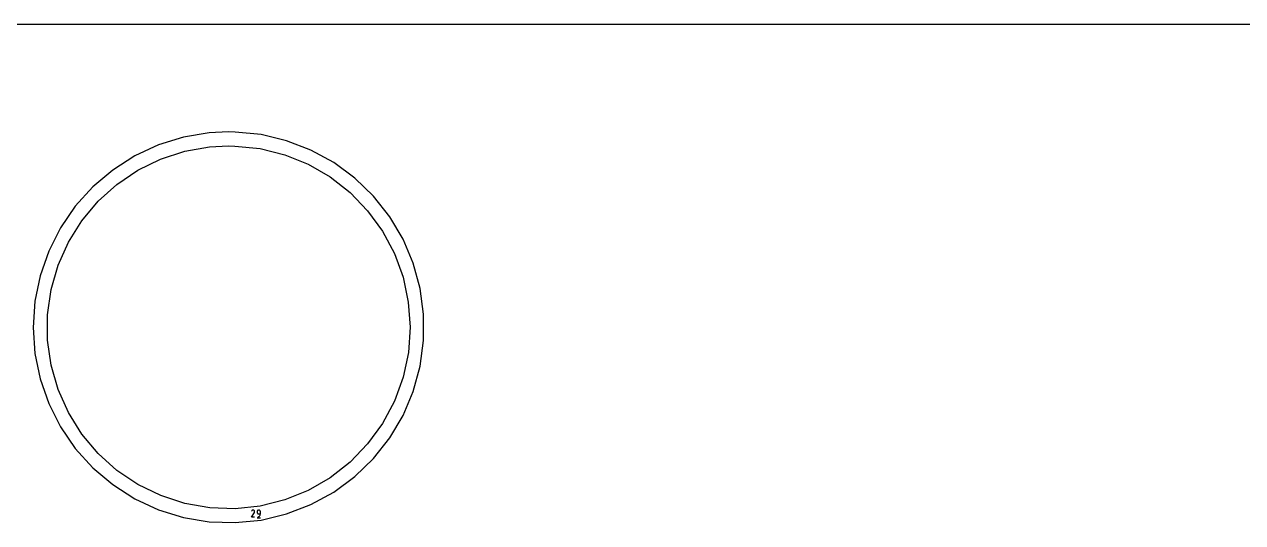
# Model space of a CAD drawing. Extents: x 0 to 800, y 0 to 1000.
# Drawn here: x 172.6 to 390.8, y 910.8 to 1000 of the extents above; entities that cross this region are included whole.
import ezdxf

# ---------------------------------------------------------------- set-up
doc = ezdxf.new("R2010")
doc.units = 0
doc.header["$MEASUREMENT"] = 0
for name, color, linetype in [('annotation', 7, 'Continuous'), ('boundary', 7, 'Continuous'), ('frame', 7, 'Continuous'), ('hole', 7, 'Continuous')]:
    doc.layers.add(name, color=color, linetype=linetype)

msp = doc.modelspace()

# ---------------------------------------------------------------- linework, layer by layer
at = {"layer": 'annotation', "color": 1}
for p, q in [((213.318049, 911.758462), (213.835042, 912.590754)), ((213.355575, 912.878165), (213.318839, 912.807695)), ((213.384729, 912.919504), (213.355575, 912.878165)), ((213.419706, 912.954013), (213.384729, 912.919504)), ((213.459443, 912.981415), (213.419706, 912.954013)), ((213.502877, 913.001434), (213.459443, 912.981415)), ((213.548944, 913.013793), (213.502877, 913.001434)), ((213.59658, 913.018216), (213.548944, 913.013793)), ((213.644721, 913.014426), (213.59658, 913.018216)), ((213.692303, 913.002148), (213.644721, 913.014426)), ((213.738264, 912.981105), (213.692303, 913.002148)), ((213.77937, 912.951916), (213.738264, 912.981105)), ((213.738264, 912.981105), (213.738264, 912.981105)), ((213.81374, 912.916888), (213.77937, 912.951916)), ((213.841066, 912.877097), (213.81374, 912.916888)), ((213.835042, 912.590754), (213.83566, 912.591518)), ((213.835042, 912.590754), (213.835042, 912.590754)), ((213.83566, 912.591518), (213.836252, 912.59229)), ((213.836252, 912.59229), (213.836824, 912.593074)), ((213.836824, 912.593074), (213.837377, 912.593878)), ((213.837377, 912.593878), (213.837917, 912.594708)), ((213.837917, 912.594708), (213.838448, 912.59557)), ((213.838448, 912.59557), (213.838972, 912.596471)), ((213.838972, 912.596471), (213.839495, 912.597418)), ((213.839495, 912.597418), (213.840019, 912.598417)), ((213.840019, 912.598417), (213.861365, 912.64425)), ((213.840019, 912.598417), (213.840019, 912.598417)), ((213.861045, 912.833615), (213.841066, 912.877097)), ((213.87337, 912.787515), (213.861045, 912.833615)), ((213.861365, 912.64425), (213.873836, 912.691759)), ((213.877735, 912.739872), (213.87337, 912.787515)), ((213.873836, 912.691759), (213.877735, 912.739872)), ((214.354493, 912.78843), (214.349977, 912.738104)), ((214.349977, 912.738104), (214.349977, 912.598032)), ((214.349977, 912.598032), (214.349977, 912.598032)), ((214.349977, 912.598032), (214.354493, 912.547708)), ((214.367511, 912.83581), (214.354493, 912.78843)), ((214.354493, 912.547708), (214.367511, 912.500336)), ((214.388234, 912.879448), (214.367511, 912.83581)), ((214.367511, 912.500336), (214.388234, 912.456708)), ((214.415864, 912.918551), (214.388234, 912.879448)), ((214.388234, 912.456708), (214.415864, 912.417618)), ((214.449605, 912.952324), (214.415864, 912.918551)), ((214.415864, 912.417618), (214.449605, 912.383858)), ((214.488658, 912.979974), (214.449605, 912.952324)), ((214.449605, 912.383858), (214.488658, 912.35622)), ((214.532227, 913.000707), (214.488658, 912.979974)), ((214.488658, 912.35622), (214.532227, 912.335497)), ((214.579515, 913.013729), (214.532227, 913.000707)), ((214.532227, 912.335497), (214.579515, 912.322483)), ((214.629724, 913.018247), (214.579515, 913.013729)), ((214.579515, 912.322483), (214.629724, 912.317968)), ((214.680038, 913.013729), (214.629724, 913.018247)), ((214.629724, 913.018247), (214.629724, 913.018247)), ((214.629724, 912.317968), (214.909472, 912.317968)), ((214.727381, 913.000707), (214.680038, 913.013729)), ((214.770966, 912.979974), (214.727381, 913.000707)), ((214.810007, 912.952324), (214.770966, 912.979974)), ((214.843715, 912.918551), (214.810007, 912.952324)), ((214.816443, 912.002107), (214.856005, 912.074073)), ((214.871302, 912.879448), (214.843715, 912.918551)), ((214.856005, 912.074073), (214.885203, 912.15139)), ((214.891983, 912.83581), (214.871302, 912.879448)), ((214.885203, 912.15139), (214.903279, 912.23303)), ((214.904969, 912.78843), (214.891983, 912.83581)), ((214.903279, 912.23303), (214.909472, 912.317968)), ((214.909472, 912.738104), (214.904969, 912.78843)), ((214.909472, 912.317968), (214.909472, 912.738104)), ((214.909472, 912.738104), (214.909472, 912.738104)), ((213.877545, 911.758462), (213.318049, 911.758462)), ((214.315018, 911.601001), (214.944905, 911.601001)), ((214.489732, 911.758472), (214.569732, 911.788284)), ((214.489732, 911.758472), (214.489732, 911.758472)), ((214.569732, 911.788284), (214.643161, 911.82858)), ((214.643161, 911.82858), (214.709262, 911.878334)), ((214.709262, 911.878334), (214.767276, 911.936518)), ((214.767276, 911.936518), (214.816443, 912.002107))]:
    msp.add_line(p, q, dxfattribs=at)
at = {"layer": 'boundary', "color": 5}
for p, q in [((201.118289, 979.778537), (196.652728, 978.393302)), ((205.733036, 980.556425), (201.118289, 979.778537)), ((209.231999, 980.731982), (205.733036, 980.556425)), ((210.401547, 980.712437), (209.231999, 980.731982)), ((215.053533, 980.244442), (210.401547, 980.712437)), ((219.601683, 979.160573), (215.053533, 980.244442)), ((196.652728, 978.393302), (192.411623, 976.425229)), ((223.964742, 977.480164), (219.601683, 979.160573)), ((192.411623, 976.425229), (188.470697, 973.909434)), ((228.064895, 975.233211), (223.964742, 977.480164)), ((188.470697, 973.909434), (184.900292, 970.890812)), ((231.829009, 972.459807), (228.064895, 975.233211)), ((235.189835, 969.209448), (231.829009, 972.459807)), ((184.900292, 970.890812), (181.763999, 967.423227)), ((238.087478, 965.54013), (235.189835, 969.209448)), ((181.763999, 967.423227), (179.117973, 963.568565)), ((240.470179, 961.517336), (238.087478, 965.54013)), ((179.117973, 963.568565), (177.009248, 959.395606)), ((242.295433, 957.212852), (240.470179, 961.517336)), ((177.009248, 959.395606), (175.475587, 954.978821)), ((243.530672, 952.703491), (242.295433, 957.212852)), ((175.475587, 954.978821), (174.544303, 950.397025)), ((244.153841, 948.069724), (243.530672, 952.703491)), ((174.544303, 950.397025), (174.231995, 945.731982)), ((244.153841, 943.39424), (244.153841, 948.069724)), ((174.231995, 945.731982), (174.544303, 941.066938)), ((243.530672, 938.760472), (244.153841, 943.39424)), ((174.544303, 941.066938), (175.475587, 936.485142)), ((242.295433, 934.251112), (243.530672, 938.760472)), ((175.475587, 936.485142), (177.009248, 932.068359)), ((240.470179, 929.946628), (242.295433, 934.251112)), ((177.009248, 932.068359), (177.011884, 932.063143)), ((177.011884, 932.063143), (179.117973, 927.8954)), ((238.087478, 925.923835), (240.470179, 929.946628)), ((179.117973, 927.8954), (181.763999, 924.040737)), ((235.189835, 922.254517), (238.087478, 925.923835)), ((181.763999, 924.040737), (184.900292, 920.573153)), ((231.829009, 919.004155), (235.189835, 922.254517)), ((184.900292, 920.573153), (188.470697, 917.554531)), ((228.064895, 916.230753), (231.829009, 919.004155)), ((188.470697, 917.554531), (192.411623, 915.038736)), ((192.411623, 915.038736), (196.652728, 913.070663)), ((223.964742, 913.983801), (228.064895, 916.230753)), ((196.652728, 913.070663), (201.118289, 911.685428)), ((215.053533, 911.219522), (219.601683, 912.303392)), ((219.601683, 912.303392), (223.964742, 913.983801)), ((201.118289, 911.685428), (205.728657, 910.907759)), ((205.728657, 910.907759), (210.401547, 910.751528)), ((210.401547, 910.751528), (215.053533, 911.219522))]:
    msp.add_line(p, q, dxfattribs=at)
at = {"layer": 'frame', "color": 5}
msp.add_line((800, 1000), (0, 1000), dxfattribs=at)
at = {"layer": 'hole', "color": 5}
for p, q in [((201.364173, 977.264842), (205.829238, 978.052958)), ((205.829238, 978.052958), (209.227752, 978.231758)), ((209.227752, 978.231758), (210.366261, 978.212184)), ((210.366261, 978.212184), (214.86994, 977.738826)), ((214.86994, 977.738826), (219.269569, 976.642688)), ((192.977298, 973.874638), (197.052182, 975.862971)), ((197.052182, 975.862971), (201.364173, 977.264842)), ((219.269569, 976.642688), (223.473838, 974.944912)), ((189.218781, 971.338538), (192.977298, 973.874638)), ((223.473838, 974.944912), (227.400883, 972.678537)), ((185.849828, 968.304036), (189.218781, 971.338538)), ((227.400883, 972.678537), (230.974286, 969.887678)), ((230.974286, 969.887678), (234.124533, 966.626655)), ((182.935924, 964.830196), (185.849828, 968.304036)), ((234.124533, 966.626655), (236.79024, 962.958943)), ((180.533895, 960.984631), (182.935924, 964.830196)), ((236.79024, 962.958943), (238.91955, 958.955926)), ((178.690423, 956.842189), (180.533895, 960.984631)), ((238.91955, 958.955926), (240.471062, 954.695521)), ((177.441427, 952.483499), (178.690423, 956.842189)), ((240.471062, 954.695521), (241.414549, 950.260651)), ((176.811149, 947.993399), (177.441427, 952.483499)), ((241.414549, 950.260651), (241.731607, 945.737636)), ((176.811938, 943.459284), (176.811149, 947.993399)), ((241.731607, 945.737636), (241.416122, 941.21451)), ((177.443778, 938.969404), (176.811938, 943.459284)), ((241.416122, 941.21451), (240.474179, 936.779312)), ((178.69429, 934.61115), (177.443778, 938.969404)), ((240.474179, 936.779312), (238.924149, 932.518367)), ((180.539204, 930.46935), (178.69429, 934.61115)), ((238.924149, 932.518367), (236.796232, 928.514611)), ((182.942571, 926.624619), (180.539204, 930.46935)), ((236.796232, 928.514611), (234.131802, 924.845972)), ((185.857683, 923.151794), (182.942571, 926.624619)), ((189.227692, 920.118465), (185.857683, 923.151794)), ((234.131802, 924.845972), (230.982689, 921.583853)), ((230.982689, 921.583853), (227.410258, 918.791751)), ((192.98709, 917.583673), (189.227692, 920.118465)), ((227.410258, 918.791751), (223.484002, 916.52401)), ((197.062666, 915.596758), (192.98709, 917.583673)), ((223.484002, 916.52401), (219.280323, 914.824772)), ((201.375145, 914.196387), (197.062666, 915.596758)), ((219.280323, 914.824772), (214.881076, 913.727102)), ((205.840484, 913.409825), (201.375145, 914.196387)), ((210.371897, 913.252373), (205.840484, 913.409825)), ((214.881076, 913.727102), (210.371897, 913.252373))]:
    msp.add_line(p, q, dxfattribs=at)

doc.saveas('drawing.dxf')
